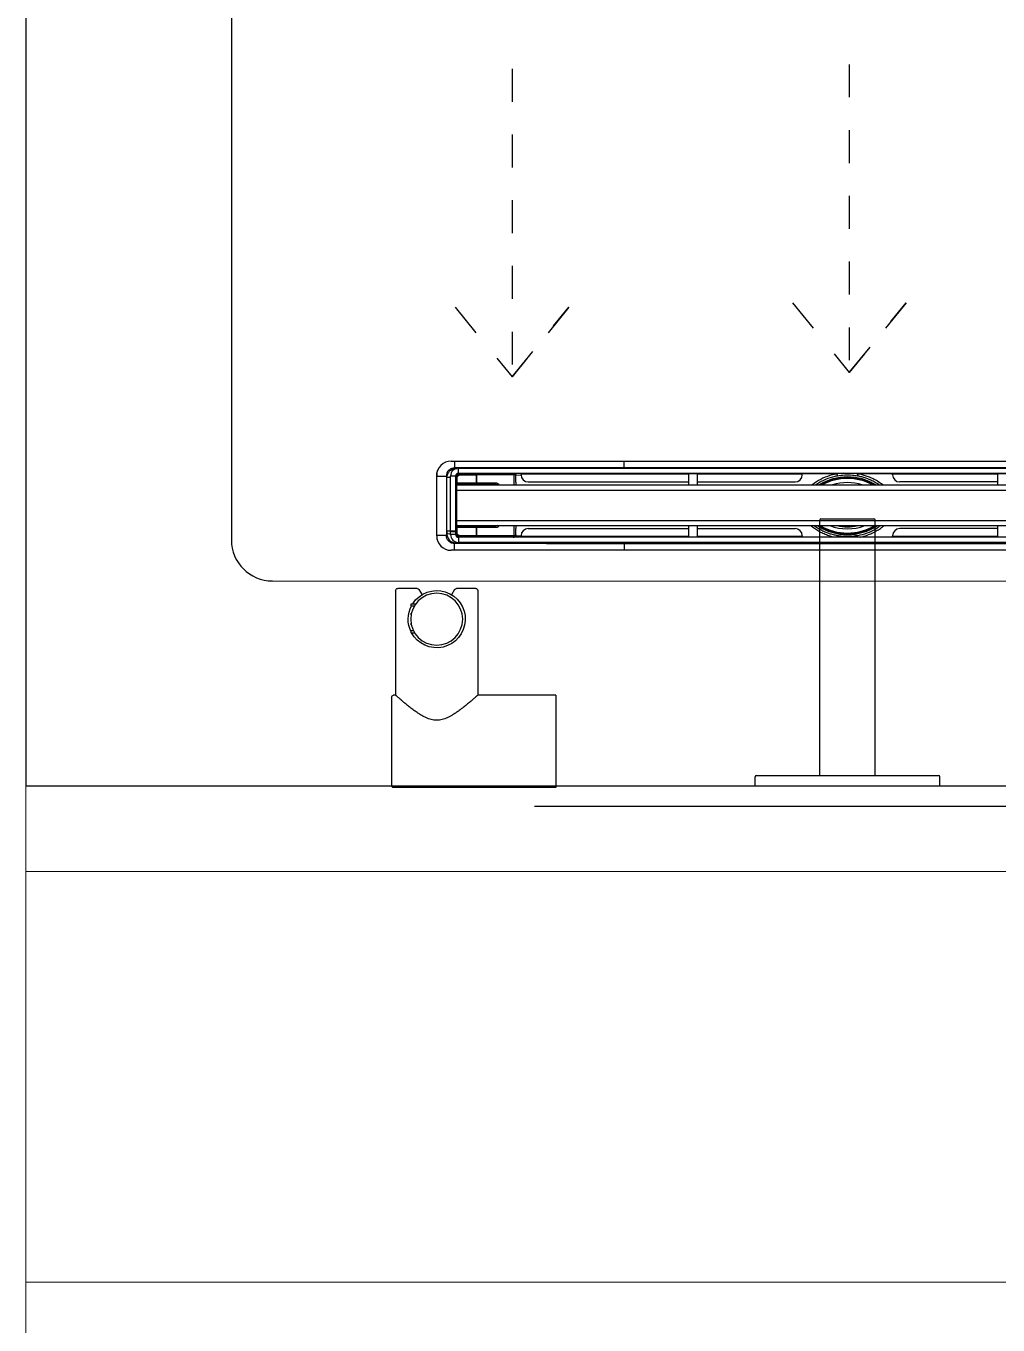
# Model space of a CAD drawing. Header units: millimetres. Extents: x 694231 to 734331, y 4486031 to 4541543.
# Drawn here: x 723999.9 to 724047.2, y 4490878.2 to 4490941.5 of the extents above; entities that cross this region are included whole.
import ezdxf

# ---------------------------------------------------------------- set-up
doc = ezdxf.new("R2010")
doc.units = ezdxf.units.MM
doc.linetypes.add('AI-Linetype-22', pattern=[3.2004, 1.6002, -1.6002])
for name, color, linetype in [('A-DUVAR-GOR0.2', 25, 'Continuous'), ('Deko_Vitrifiye', 135, 'Continuous'), ('Deko_Zemin Seramik5', 155, 'Continuous')]:
    doc.layers.add(name, color=color, linetype=linetype)
doc.layers.add('DBM_w_sld', color=111, linetype='Continuous', lineweight=20)

# ---------------------------------------------------------------- blocks, each defined once
blk = doc.blocks.new('A$C3a43e377')
at = {"layer": 'Deko_Vitrifiye', "linetype": 'Continuous'}
for p, q in [((0, 80), (0, 1)), ((45, 80), (0, 80)), ((45, 80), (45, 42)), ((96, 42), (45, 42)), ((97, 41), (97, 31.57)), ((96.51, 30.71), (93.92, 29.15)), ((96.51, 13.29), (93.92, 14.85)), ((75.44, 9.5), (75.44, 11.19)), ((75.44, 9.5), (76.49, 9.5)), ((76.49, 9.5), (76.49, 10.61)), ((79.23, 9.5), (79.23, 9.65)), ((79.23, 9.5), (80.05, 9.5)), ((84.16, 9.5), (85.02, 9.5)), ((85.02, 9.5), (85.02, 9.72)), ((88.49, 9.5), (88.49, 11.14)), ((88.49, 9.5), (89.54, 9.5)), ((89.54, 9.5), (89.54, 11.85)), ((97, 12.43), (97, 3)), ((44, 0), (1, 0)), ((45, 2), (45, 1)), ((96, 2), (45, 2))]:
    blk.add_line(p, q, dxfattribs=at)
blk.add_circle((82, 22), 12.65, dxfattribs=at)
for centre, radius, start, end in [((96, 41), 1, 0, 90), ((82, 22), 13.91, 302.85166, 241.85222), ((96, 31.57), 1, 300.96376, 0), ((96, 12.43), 1, 0, 59.03624), ((82, 22), 13.91, 243.97607, 297.82709), ((1, 1), 1, 180, 270), ((44, 1), 1, 270, 0), ((96, 3), 1, 270, 0)]:
    blk.add_arc(centre, radius, start, end, dxfattribs=at)
at = {"layer": 'Deko_Vitrifiye', "linetype": 'Continuous', "start_tangent": (-31.698218, -35.660517), "end_tangent": (31.698229, -35.66051)}
blk.add_spline([(45, 42), (44.86, 41.84), (44.39, 41.31), (43.6, 40.41), (42.49, 39.13), (41.12, 37.51), (39.71, 35.78), (38.44, 34.15), (37.29, 32.61), (36.27, 31.12), (35.37, 29.71), (34.62, 28.38), (34.02, 27.15), (33.53, 25.94), (33.15, 24.68), (32.9, 23.35), (32.81, 21.99), (32.9, 20.65), (33.14, 19.34), (33.54, 18.04), (34.1, 16.68), (34.83, 15.23), (35.75, 13.67), (36.85, 12.02), (38.07, 10.33), (39.37, 8.65), (40.64, 7.07), (41.77, 5.71), (42.67, 4.66), (43.37, 3.86), (43.92, 3.22), (44.38, 2.71), (44.72, 2.32), (44.93, 2.08), (45, 2)], degree=3, dxfattribs=at)
blk = doc.blocks.new('A$C29e923fa')
at = {"layer": 'Deko_Vitrifiye', "linetype": 'Continuous'}
for p, q in [((0, 90), (0, 0)), ((0, 90), (4.4, 90)), ((5, 89.4), (5, 0.6)), ((5, 58.5), (129.4, 58.5)), ((130, 57.9), (130, 32.1)), ((5, 31.5), (129.4, 31.5)), ((0, 0), (4.4, 0))]:
    blk.add_line(p, q, dxfattribs=at)
for centre, start, end in [((4.4, 89.4), 0, 90), ((129.4, 57.9), 0, 90), ((129.4, 32.1), 270, 0), ((4.4, 0.6), 270, 0)]:
    blk.add_arc(centre, 0.6, start, end, dxfattribs=at)

msp = doc.modelspace()

# ---------------------------------------------------------------- linework, layer by layer
at = {"layer": 'A-DUVAR-GOR0.2'}
msp.add_lwpolyline([(724024.616, 4490903.508), (724063.851, 4490903.508)], dxfattribs=at)
at = {"layer": 'DBM_w_sld'}
for points in [[(723999.851, 4490096.895), (723999.851, 4491066.895)], [(723999.851, 4490661.16), (723999.851, 4491066.895)], [(724266.7, 4490900.336), (723999.851, 4490900.336)], [(724276.7, 4490880.336), (723999.851, 4490880.336)]]:
    msp.add_lwpolyline(points, dxfattribs=at)
at = {"layer": 'Deko_Zemin Seramik5'}
for p, q in [((724020.55, 4490920.316), (724059.15, 4490920.316)), ((724020.724, 4490919.989), (724020.792, 4490919.961)), ((724020.792, 4490919.961), (724020.84, 4490919.961)), ((724020.907, 4490919.724), (724020.907, 4490919.974)), ((724020.907, 4490919.974), (724058.793, 4490919.974)), ((724050.718, 4490919.996), (724028.983, 4490919.996)), ((724019.85, 4490916.676), (724019.85, 4490919.616)), ((724020.32, 4490919.585), (724020.32, 4490916.707)), ((724020.348, 4490919.517), (724020.32, 4490919.585)), ((724020.351, 4490916.912), (724020.348, 4490919.517)), ((724020.777, 4490919.594), (724020.527, 4490919.594)), ((724020.527, 4490916.909), (724020.527, 4490919.594)), ((724020.777, 4490916.909), (724020.777, 4490919.594)), ((724020.79, 4490919.503), (724020.778, 4490919.516)), ((724020.778, 4490919.516), (724020.778, 4490919.048)), ((724020.79, 4490919.503), (724020.79, 4490919.192)), ((724020.79, 4490919.503), (724020.84, 4490919.503)), ((724020.84, 4490919.242), (724020.84, 4490919.503)), ((724020.907, 4490919.724), (724058.793, 4490919.724)), ((724020.978, 4490919.716), (724020.99, 4490919.703)), ((724020.978, 4490919.716), (724022.129, 4490919.716)), ((724021.743, 4490919.703), (724020.99, 4490919.703)), ((724020.99, 4490919.703), (724020.99, 4490919.653)), ((724020.99, 4490919.653), (724021.743, 4490919.653)), ((724021.743, 4490919.703), (724023.576, 4490919.715)), ((724021.743, 4490919.653), (724021.743, 4490919.703)), ((724021.777, 4490919.633), (724021.777, 4490919.262)), ((724021.777, 4490919.633), (724021.806, 4490919.633)), ((724023.617, 4490919.645), (724021.806, 4490919.633)), ((724021.806, 4490919.262), (724021.806, 4490919.633)), ((724022.129, 4490919.716), (724022.129, 4490919.724)), ((724022.129, 4490919.718), (724022.258, 4490919.718)), ((724022.258, 4490919.711), (724022.258, 4490919.724)), ((724022.259, 4490919.71), (724022.258, 4490919.711)), ((724022.259, 4490919.724), (724022.259, 4490919.71)), ((724022.309, 4490919.709), (724022.309, 4490919.724)), ((724022.309, 4490919.709), (724022.708, 4490919.709)), ((724022.708, 4490919.724), (724022.708, 4490919.709)), ((724022.758, 4490919.71), (724022.758, 4490919.724)), ((724022.758, 4490919.71), (724022.759, 4490919.711)), ((724022.758, 4490919.71), (724022.758, 4490919.71)), ((724022.759, 4490919.724), (724022.759, 4490919.711)), ((724022.759, 4490919.718), (724022.888, 4490919.718)), ((724022.888, 4490919.724), (724022.888, 4490919.716)), ((724022.888, 4490919.716), (724023.63, 4490919.716)), ((724023.576, 4490919.715), (724023.584, 4490919.713)), ((724023.584, 4490919.713), (724023.592, 4490919.709)), ((724023.592, 4490919.709), (724023.599, 4490919.703)), ((724023.599, 4490919.703), (724023.605, 4490919.694)), ((724023.605, 4490919.694), (724023.61, 4490919.683)), ((724023.61, 4490919.683), (724023.614, 4490919.671)), ((724023.614, 4490919.671), (724023.616, 4490919.658)), ((724023.616, 4490919.658), (724023.617, 4490919.645)), ((724023.617, 4490919.159), (724023.617, 4490919.645)), ((724023.63, 4490919.716), (724023.63, 4490919.716)), ((724023.695, 4490919.614), (724023.695, 4490919.299)), ((724023.7, 4490919.646), (724023.7, 4490919.724)), ((724023.7, 4490919.646), (724023.7, 4490919.614)), ((724023.7, 4490919.646), (724023.7, 4490919.646)), ((724023.962, 4490919.629), (724023.7, 4490919.626)), ((724023.7, 4490919.298), (724023.7, 4490919.159)), ((724023.957, 4490919.678), (724023.957, 4490919.724)), ((724023.957, 4490919.678), (724023.957, 4490919.654)), ((724032.132, 4490919.678), (724023.957, 4490919.678)), ((724024.307, 4490919.305), (724032.132, 4490919.305)), ((724032.132, 4490919.159), (724032.132, 4490919.709)), ((724032.132, 4490919.709), (724032.532, 4490919.709)), ((724032.162, 4490919.709), (724032.162, 4490919.724)), ((724032.502, 4490919.724), (724032.502, 4490919.709)), ((724032.532, 4490919.709), (724032.532, 4490919.159)), ((724037.65, 4490919.678), (724032.532, 4490919.678)), ((724032.532, 4490919.305), (724037.3, 4490919.305)), ((724037.65, 4490919.724), (724037.65, 4490919.678)), ((724039.342, 4490919.698), (724037.65, 4490919.697)), ((724037.65, 4490919.654), (724037.65, 4490919.678)), ((724039.657, 4490919.724), (724039.342, 4490919.698)), ((724042.05, 4490919.697), (724040.359, 4490919.698)), ((724042.05, 4490919.678), (724042.05, 4490919.724)), ((724042.05, 4490919.654), (724042.05, 4490919.678)), ((724047.168, 4490919.678), (724042.05, 4490919.678)), ((724047.168, 4490919.305), (724042.4, 4490919.305)), ((724047.168, 4490919.159), (724047.168, 4490919.709)), ((724047.168, 4490919.709), (724047.568, 4490919.709)), ((724020.777, 4490919.048), (724020.778, 4490919.048)), ((724020.777, 4490918.675), (724020.784, 4490918.675)), ((724020.778, 4490919.048), (724020.782, 4490919.044)), ((724020.782, 4490919.044), (724020.782, 4490919.042)), ((724020.782, 4490919.042), (724020.782, 4490918.675)), ((724020.79, 4490919.192), (724020.784, 4490919.186)), ((724020.784, 4490919.186), (724021.201, 4490919.186)), ((724020.784, 4490919.184), (724020.784, 4490919.012)), ((724020.873, 4490919.184), (724020.784, 4490919.184)), ((724020.784, 4490919.012), (724020.784, 4490918.625)), ((724020.784, 4490919.012), (724020.784, 4490919.012)), ((724020.832, 4490918.902), (724020.784, 4490919.012)), ((724020.832, 4490918.902), (724020.784, 4490919.012)), ((724020.79, 4490919.192), (724020.84, 4490919.242)), ((724020.79, 4490919.192), (724021.743, 4490919.192)), ((724020.832, 4490919.159), (724058.868, 4490919.159)), ((724020.832, 4490918.909), (724020.832, 4490919.159)), ((724020.832, 4490918.909), (724058.868, 4490918.909)), ((724020.832, 4490917.428), (724020.832, 4490918.909)), ((724021.743, 4490919.242), (724020.84, 4490919.242)), ((724020.884, 4490919.159), (724020.873, 4490919.184)), ((724021.206, 4490919.191), (724021.201, 4490919.186)), ((724021.317, 4490919.166), (724021.201, 4490919.166)), ((724021.306, 4490919.191), (724021.206, 4490919.191)), ((724021.305, 4490919.184), (724021.305, 4490919.191)), ((724021.305, 4490919.184), (724021.305, 4490919.191)), ((724021.306, 4490919.184), (724021.305, 4490919.184)), ((724021.306, 4490919.191), (724021.306, 4490919.191)), ((724021.306, 4490919.184), (724021.306, 4490919.191)), ((724021.356, 4490919.184), (724021.306, 4490919.184)), ((724021.325, 4490919.164), (724021.326, 4490919.164)), ((724021.326, 4490919.164), (724021.356, 4490919.164)), ((724021.751, 4490919.192), (724021.356, 4490919.192)), ((724021.356, 4490919.184), (724021.356, 4490919.192)), ((724021.756, 4490919.184), (724021.356, 4490919.184)), ((724021.356, 4490919.184), (724021.356, 4490919.164)), ((724021.356, 4490919.164), (724021.756, 4490919.164)), ((724021.743, 4490919.242), (724021.743, 4490919.192)), ((724021.751, 4490919.192), (724021.743, 4490919.192)), ((724021.756, 4490919.184), (724021.756, 4490919.192)), ((724021.806, 4490919.184), (724021.756, 4490919.184)), ((724021.756, 4490919.184), (724021.756, 4490919.164)), ((724021.756, 4490919.164), (724021.786, 4490919.164)), ((724021.777, 4490919.262), (724021.806, 4490919.262)), ((724021.786, 4490919.164), (724021.787, 4490919.164)), ((724021.916, 4490919.166), (724021.795, 4490919.166)), ((724022.695, 4490919.186), (724021.804, 4490919.191)), ((724021.806, 4490919.262), (724022.736, 4490919.256)), ((724021.806, 4490919.184), (724021.806, 4490919.191)), ((724021.806, 4490919.191), (724021.806, 4490919.191)), ((724021.911, 4490919.191), (724021.806, 4490919.191)), ((724021.807, 4490919.184), (724021.806, 4490919.184)), ((724021.807, 4490919.191), (724021.807, 4490919.184)), ((724021.807, 4490919.184), (724021.807, 4490919.191)), ((724021.916, 4490919.186), (724021.911, 4490919.191)), ((724021.916, 4490919.186), (724022.695, 4490919.186)), ((724022.533, 4490919.184), (724022.522, 4490919.159)), ((724022.695, 4490919.184), (724022.533, 4490919.184)), ((724022.695, 4490919.184), (724022.684, 4490919.159)), ((724022.695, 4490919.186), (724022.703, 4490919.187)), ((724022.703, 4490919.187), (724022.71, 4490919.191)), ((724022.71, 4490919.191), (724022.718, 4490919.198)), ((724022.718, 4490919.198), (724022.724, 4490919.206)), ((724022.724, 4490919.206), (724022.729, 4490919.217)), ((724022.729, 4490919.217), (724022.733, 4490919.229)), ((724022.733, 4490919.229), (724022.735, 4490919.242)), ((724022.735, 4490919.242), (724022.736, 4490919.256)), ((724039.61, 4490919.159), (724039.878, 4490919.171)), ((724039.878, 4490919.171), (724040.091, 4490919.159)), ((724020.784, 4490918.625), (724020.777, 4490918.625)), ((724020.777, 4490918.225), (724020.779, 4490918.225)), ((724020.779, 4490918.175), (724020.777, 4490918.175)), ((724020.777, 4490918.161), (724020.779, 4490918.161)), ((724020.779, 4490918.111), (724020.777, 4490918.111)), ((724020.779, 4490918.225), (724020.779, 4490917.124)), ((724020.779, 4490916.724), (724020.779, 4490918.111)), ((724020.777, 4490917.711), (724020.784, 4490917.711)), ((724020.784, 4490917.661), (724020.777, 4490917.661)), ((724020.782, 4490917.661), (724020.782, 4490917.294)), ((724020.784, 4490917.711), (724020.784, 4490917.324)), ((724020.784, 4490917.324), (724020.832, 4490917.435)), ((724020.784, 4490917.324), (724020.832, 4490917.434)), ((724020.832, 4490917.428), (724058.868, 4490917.428)), ((724020.832, 4490917.178), (724020.832, 4490917.428)), ((724020.348, 4490916.775), (724020.32, 4490916.707)), ((724020.351, 4490916.89), (724020.348, 4490916.775)), ((724020.351, 4490916.901), (724020.351, 4490916.912)), ((724020.352, 4490916.901), (724020.351, 4490916.912)), ((724020.351, 4490916.901), (724020.351, 4490916.89)), ((724020.352, 4490916.901), (724020.351, 4490916.89)), ((724020.352, 4490916.901), (724020.351, 4490916.901)), ((724020.777, 4490916.909), (724020.527, 4490916.909)), ((724020.777, 4490916.869), (724020.527, 4490916.869)), ((724020.527, 4490916.743), (724020.527, 4490916.869)), ((724020.777, 4490916.743), (724020.527, 4490916.743)), ((724020.726, 4490916.869), (724020.726, 4490916.904)), ((724020.832, 4490916.901), (724020.726, 4490916.901)), ((724020.778, 4490917.288), (724020.777, 4490917.288)), ((724020.779, 4490917.124), (724020.777, 4490917.124)), ((724020.777, 4490916.743), (724020.777, 4490916.869)), ((724020.782, 4490917.292), (724020.778, 4490917.288)), ((724020.778, 4490917.288), (724020.778, 4490916.821)), ((724020.778, 4490916.821), (724020.79, 4490916.833)), ((724020.782, 4490917.294), (724020.782, 4490917.292)), ((724020.784, 4490917.324), (724020.784, 4490917.152)), ((724020.784, 4490917.324), (724020.784, 4490917.324)), ((724020.784, 4490917.152), (724020.873, 4490917.152)), ((724021.201, 4490917.151), (724020.784, 4490917.151)), ((724020.784, 4490917.151), (724020.79, 4490917.145)), ((724021.743, 4490917.145), (724020.79, 4490917.145)), ((724020.84, 4490917.095), (724020.79, 4490917.145)), ((724020.79, 4490917.145), (724020.79, 4490916.833)), ((724020.84, 4490916.833), (724020.79, 4490916.833)), ((724020.832, 4490917.178), (724058.868, 4490917.178)), ((724020.84, 4490917.095), (724021.743, 4490917.095)), ((724020.84, 4490916.833), (724020.84, 4490917.095)), ((724020.873, 4490917.152), (724020.884, 4490917.178)), ((724021.201, 4490917.17), (724021.317, 4490917.17)), ((724021.201, 4490917.151), (724021.206, 4490917.146)), ((724021.206, 4490917.146), (724021.306, 4490917.146)), ((724021.305, 4490917.146), (724021.305, 4490917.152)), ((724021.305, 4490917.152), (724021.306, 4490917.152)), ((724021.305, 4490917.146), (724021.305, 4490917.152)), ((724021.306, 4490917.152), (724021.356, 4490917.152)), ((724021.306, 4490917.145), (724021.306, 4490917.152)), ((724021.306, 4490917.146), (724021.306, 4490917.145)), ((724021.326, 4490917.172), (724021.325, 4490917.172)), ((724021.356, 4490917.172), (724021.326, 4490917.172)), ((724021.756, 4490917.172), (724021.356, 4490917.172)), ((724021.356, 4490917.152), (724021.356, 4490917.172)), ((724021.356, 4490917.152), (724021.756, 4490917.152)), ((724021.356, 4490917.145), (724021.356, 4490917.152)), ((724021.356, 4490917.145), (724021.751, 4490917.145)), ((724021.743, 4490917.145), (724021.743, 4490917.095)), ((724021.743, 4490917.145), (724021.751, 4490917.145)), ((724021.786, 4490917.172), (724021.756, 4490917.172)), ((724021.756, 4490917.172), (724021.756, 4490917.152)), ((724021.756, 4490917.152), (724021.806, 4490917.152)), ((724021.756, 4490917.145), (724021.756, 4490917.152)), ((724021.777, 4490917.075), (724021.777, 4490916.703)), ((724021.806, 4490917.075), (724021.777, 4490917.075)), ((724021.787, 4490917.172), (724021.786, 4490917.172)), ((724021.795, 4490917.17), (724021.916, 4490917.17)), ((724021.804, 4490917.145), (724022.695, 4490917.151)), ((724021.806, 4490917.145), (724021.806, 4490917.152)), ((724021.806, 4490917.152), (724021.807, 4490917.152)), ((724021.806, 4490917.146), (724021.911, 4490917.146)), ((724021.806, 4490917.145), (724021.806, 4490917.146)), ((724022.736, 4490917.081), (724021.806, 4490917.075)), ((724021.806, 4490916.703), (724021.806, 4490917.075)), ((724021.807, 4490917.152), (724021.807, 4490917.146)), ((724021.807, 4490917.146), (724021.807, 4490917.152)), ((724021.911, 4490917.146), (724021.916, 4490917.151)), ((724022.695, 4490917.151), (724021.916, 4490917.151)), ((724022.522, 4490917.178), (724022.533, 4490917.152)), ((724022.533, 4490917.152), (724022.695, 4490917.152)), ((724022.684, 4490917.178), (724022.695, 4490917.152)), ((724022.703, 4490917.149), (724022.695, 4490917.151)), ((724022.71, 4490917.145), (724022.703, 4490917.149)), ((724022.718, 4490917.139), (724022.71, 4490917.145)), ((724022.724, 4490917.13), (724022.718, 4490917.139)), ((724022.729, 4490917.119), (724022.724, 4490917.13)), ((724022.733, 4490917.107), (724022.729, 4490917.119)), ((724022.735, 4490917.094), (724022.733, 4490917.107)), ((724022.736, 4490917.081), (724022.735, 4490917.094)), ((724023.617, 4490916.692), (724023.617, 4490917.178)), ((724023.695, 4490917.038), (724023.695, 4490916.721)), ((724023.7, 4490917.178), (724023.7, 4490917.038)), ((724024.307, 4490917.031), (724032.132, 4490917.031)), ((724032.132, 4490916.628), (724032.132, 4490917.178)), ((724032.532, 4490917.178), (724032.532, 4490916.628)), ((724032.532, 4490917.031), (724037.3, 4490917.031)), ((724039.37, 4490917.178), (724039.374, 4490917.177)), ((724039.374, 4490917.177), (724039.422, 4490917.167)), ((724039.422, 4490917.167), (724039.416, 4490917.178)), ((724047.168, 4490917.031), (724042.4, 4490917.031)), ((724047.168, 4490916.628), (724047.168, 4490917.178)), ((724020.724, 4490916.303), (724020.792, 4490916.331)), ((724020.777, 4490916.724), (724020.779, 4490916.724)), ((724058.793, 4490916.613), (724020.907, 4490916.613)), ((724020.907, 4490916.613), (724020.907, 4490916.363)), ((724058.793, 4490916.363), (724020.907, 4490916.363)), ((724020.99, 4490916.633), (724020.978, 4490916.621)), ((724022.129, 4490916.621), (724020.978, 4490916.621)), ((724021.743, 4490916.683), (724020.99, 4490916.683)), ((724020.99, 4490916.683), (724020.99, 4490916.633)), ((724020.99, 4490916.633), (724021.743, 4490916.633)), ((724021.743, 4490916.683), (724021.743, 4490916.633)), ((724023.576, 4490916.622), (724021.743, 4490916.633)), ((724021.806, 4490916.703), (724021.777, 4490916.703)), ((724021.806, 4490916.703), (724023.617, 4490916.692)), ((724022.129, 4490916.613), (724022.129, 4490916.621)), ((724022.258, 4490916.618), (724022.129, 4490916.618)), ((724022.258, 4490916.626), (724022.259, 4490916.627)), ((724022.258, 4490916.613), (724022.258, 4490916.626)), ((724022.259, 4490916.627), (724022.259, 4490916.613)), ((724022.708, 4490916.627), (724022.309, 4490916.627)), ((724022.309, 4490916.613), (724022.309, 4490916.627)), ((724022.708, 4490916.627), (724022.708, 4490916.613)), ((724022.758, 4490916.626), (724022.758, 4490916.627)), ((724022.758, 4490916.613), (724022.758, 4490916.627)), ((724022.759, 4490916.626), (724022.758, 4490916.626)), ((724022.759, 4490916.626), (724022.759, 4490916.613)), ((724022.888, 4490916.618), (724022.759, 4490916.618)), ((724023.63, 4490916.621), (724022.888, 4490916.621)), ((724022.888, 4490916.621), (724022.888, 4490916.613)), ((724023.584, 4490916.623), (724023.576, 4490916.622)), ((724023.592, 4490916.627), (724023.584, 4490916.623)), ((724023.599, 4490916.634), (724023.592, 4490916.627)), ((724023.605, 4490916.642), (724023.599, 4490916.634)), ((724023.61, 4490916.653), (724023.605, 4490916.642)), ((724023.614, 4490916.665), (724023.61, 4490916.653)), ((724023.616, 4490916.678), (724023.614, 4490916.665)), ((724023.617, 4490916.692), (724023.616, 4490916.678)), ((724023.63, 4490916.621), (724023.63, 4490916.621)), ((724023.7, 4490916.721), (724023.7, 4490916.691)), ((724023.7, 4490916.691), (724023.7, 4490916.691)), ((724023.7, 4490916.613), (724023.7, 4490916.691)), ((724023.957, 4490916.663), (724023.7, 4490916.666)), ((724023.957, 4490916.658), (724023.957, 4490916.683)), ((724023.957, 4490916.613), (724023.957, 4490916.658)), ((724023.957, 4490916.658), (724032.132, 4490916.658)), ((724050.718, 4490916.295), (724028.983, 4490916.295)), ((724032.132, 4490916.628), (724032.532, 4490916.628)), ((724032.162, 4490916.613), (724032.162, 4490916.628)), ((724032.502, 4490916.628), (724032.502, 4490916.613)), ((724032.532, 4490916.658), (724037.65, 4490916.658)), ((724037.65, 4490916.683), (724037.65, 4490916.658)), ((724037.65, 4490916.658), (724037.65, 4490916.613)), ((724042.05, 4490916.683), (724042.05, 4490916.658)), ((724042.05, 4490916.613), (724042.05, 4490916.658)), ((724042.05, 4490916.658), (724047.168, 4490916.658)), ((724047.168, 4490916.628), (724047.568, 4490916.628)), ((724059.15, 4490915.976), (724020.55, 4490915.976))]:
    msp.add_line(p, q, dxfattribs=at)
msp.add_lwpolyline([(723999.851, 4491061.895), (723999.851, 4490904.508), (724079.85, 4490904.508), (724079.85, 4491086.895)], dxfattribs=at)
msp.add_lwpolyline([(724009.851, 4491061.895), (724009.851, 4490916.483, 0.414145), (724011.851, 4490914.483), (724067.85, 4490914.468, 0.414282), (724069.851, 4490916.468), (724069.851, 4491061.895)], format="xyb", close=True, dxfattribs=at)
at = {"layer": 'Deko_Zemin Seramik5', "linetype": 'AI-Linetype-22'}
for points in [[(724039.941, 4490939.635), (724039.941, 4490924.635), (724042.708, 4490928.025)], [(724023.518, 4490939.423), (724023.518, 4490924.423), (724026.285, 4490927.813)], [(724020.751, 4490927.813), (724023.518, 4490924.423)], [(724026.285, 4490927.813), (724023.518, 4490924.423)], [(724037.174, 4490928.025), (724039.941, 4490924.635)], [(724042.708, 4490928.025), (724039.941, 4490924.635)]]:
    msp.add_lwpolyline(points, dxfattribs=at)
at = {"layer": 'Deko_Zemin Seramik5'}
for centre, radius, start, end in [((724020.55, 4490919.616), 0.7, 90, 180), ((724020.907, 4490919.594), 0.38, 90, 180), ((724020.907, 4490919.594), 0.13, 90, 180), ((724023.63, 4490919.646), 0.07, 0.00109, 90.00109), ((724024.307, 4490919.654), 0.349, 180.10943, 270.10901), ((724037.301, 4490919.654), 0.349, 269.89099, 359.89057), ((724039.85, 4490916.901), 2.65, 58.41053, 121.58947), ((724039.85, 4490916.901), 2.6, 60.25064, 119.74936), ((724039.85, 4490916.901), 2.575, 61.2389, 118.7611), ((724039.85, 4490916.901), 2.37, 72.25996, 107.74004), ((724040.907, 4490919.959), 1.587, 189.49511, 192.82482), ((724038.794, 4490919.959), 1.587, 347.17518, 350.50489), ((724042.399, 4490919.654), 0.349, 180.10943, 270.10901), ((724021.325, 4490919.184), 0.02, 179.99891, 269.99891), ((724021.326, 4490919.184), 0.02, 179.99891, 269.99891), ((724021.786, 4490919.184), 0.02, 270.00109, 0.00109), ((724021.787, 4490919.184), 0.02, 270.00109, 0.00109), ((724020.907, 4490916.743), 0.38, 180, 270), ((724020.907, 4490916.743), 0.13, 180, 270), ((724021.325, 4490917.152), 0.02, 90.00109, 180.00109), ((724021.326, 4490917.152), 0.02, 90.00109, 180.00109), ((724021.786, 4490917.152), 0.02, 359.99891, 89.99891), ((724021.787, 4490917.152), 0.02, 359.99891, 89.99891), ((724024.307, 4490916.682), 0.349, 89.89099, 179.89057), ((724037.301, 4490916.682), 0.349, 0.10943, 90.10901), ((724039.85, 4490919.39), 2.65, 236.61264, 270), ((724039.85, 4490919.39), 2.6, 238.32348, 270), ((724039.85, 4490919.39), 2.575, 239.23682, 300.76318), ((724039.85, 4490919.39), 2.37, 249.00375, 290.99625), ((724039.85, 4490919.39), 2.27, 257.08562, 282.91438), ((724039.85, 4490919.39), 2.256, 258.87839, 281.24779), ((724039.85, 4490919.39), 2.65, 270, 303.38736), ((724039.85, 4490919.39), 2.6, 270, 301.67652), ((724042.399, 4490916.682), 0.349, 89.89099, 179.89057), ((724020.55, 4490916.676), 0.7, 180, 270), ((724023.63, 4490916.691), 0.07, 269.99891, 359.99891), ((724040.317, 4490916.455), 0.985, 166.5189, 170.78238), ((724039.383, 4490916.455), 0.985, 9.21762, 13.4811)]:
    msp.add_arc(centre, radius, start, end, dxfattribs=at)
at = {"layer": 'Deko_Zemin Seramik5', "extrusion": (0, 0, -1)}
for centre, major_axis, ratio, start_param, end_param in [((724020.978, 4490919.516), (0.141, -0.141), 0.999924, 2.356233, 3.926953), ((724020.99, 4490919.503), (0.141, -0.141), 0.999962, 2.356233, 3.926953), ((724020.99, 4490919.503), (0.106, -0.106), 0.999924, 2.356233, 3.926953), ((724021.743, 4490919.633), (0.0004, -0.07), 0.905934, 3.152379, 4.716116), ((724021.743, 4490919.633), (0.034, 0.0002), 0.587778, 4.723176, 6.286912), ((724022.309, 4490919.71), (0.05, 0), 0.008727, 1.570796, 3.132866), ((724022.708, 4490919.71), (0.05, 0), 0.008727, 0.008727, 1.570788), ((724023.5, 4490919.716), (0.13, 0), 0.008727, 0.556158, 0.942478), ((724023.5, 4490919.716), (0.13, 0), 0.008727, 0, 0.556158), ((724023.5, 4490919.646), (0.2, 0), 0.005672, 0, 0.942478), ((724023.63, 4490919.646), (0, -0.07), 0.999962, 3.141593, 4.712389), ((724023.5, 4490919.614), (0.2, 0), 0.003491, 0, 0.224925), ((724023.5, 4490919.298), (0.2, 0), 0.003491, 6.05826, 6.283185), ((724020.784, 4490919.156), (0, -0.03), 0.008727, 2.826774, 3.132866), ((724020.784, 4490918.625), (0, -0.05), 0.008727, 3.141593, 4.712389), ((724020.885, 4490919.156), (0.0131, -0.03), 0.008001, 3.459897, 4.715874), ((724021.201, 4490919.156), (0, -0.03), 0.008727, 1.570796, 3.132866), ((724021.356, 4490919.191), (0.05, 0), 0.008727, 3.150319, 4.712389), ((724021.743, 4490919.262), (-0.034, 0.0002), 0.587778, 3.137866, 4.701602), ((724021.743, 4490919.262), (-0.0004, -0.07), 0.905934, 4.708662, 6.272399), ((724021.75, 4490919.262), (-0.119, 0.001), 0.587778, 4.660645, 4.701602), ((724021.756, 4490919.191), (0.05, 0), 0.008727, 6.060863, 6.274459), ((724021.916, 4490919.156), (0, -0.03), 0.008727, 3.150319, 4.712389), ((724022.521, 4490919.156), (-0.0125, -0.03), 0.00806, 1.567451, 2.823429), ((724022.683, 4490919.156), (-0.0125, -0.03), 0.00806, 3.453066, 4.709044), ((724022.694, 4490919.156), (0.138, 0), 0.217963, 4.721116, 6.283185), ((724020.784, 4490917.711), (0, -0.05), 0.008727, 4.712389, 6.283185), ((724020.777, 4490917.024), (0.1, 0), 0.999962, 4.712389, 5.294728), ((724020.777, 4490916.824), (0.1, 0), 0.999962, 0.988457, 1.570796), ((724020.978, 4490916.821), (0.141, 0.141), 0.999924, 2.356233, 3.926953), ((724020.779, 4490917.024), (0.1, 0), 0.999962, 4.712389, 5.273014), ((724020.779, 4490916.824), (0.1, 0), 0.999962, 1.010172, 1.570796), ((724020.784, 4490917.181), (0, -0.03), 0.008727, 0.008727, 0.314819), ((724020.99, 4490916.833), (-0.141, -0.141), 0.999962, 5.497825, 7.068545), ((724020.99, 4490916.833), (0.106, 0.106), 0.999924, 2.356233, 3.926953), ((724020.885, 4490917.181), (-0.0131, -0.03), 0.008001, 4.708904, 5.964881), ((724021.201, 4490917.181), (0, -0.03), 0.008727, 0.008727, 1.570796), ((724021.356, 4490917.145), (0.05, 0), 0.008727, 1.570796, 3.132866), ((724021.743, 4490917.075), (0.0004, -0.07), 0.905934, 3.152379, 4.716116), ((724021.743, 4490917.075), (-0.034, -0.0002), 0.587778, 1.581583, 3.145319), ((724021.75, 4490917.075), (-0.119, -0.001), 0.587778, 1.581583, 1.62254), ((724021.756, 4490917.145), (0.05, 0), 0.008727, 0.008727, 0.222322), ((724021.916, 4490917.181), (0, -0.03), 0.008727, 4.712389, 6.274459), ((724022.521, 4490917.181), (0.0125, -0.03), 0.00806, 0.318164, 1.574141), ((724022.683, 4490917.181), (0.0125, -0.03), 0.00806, 4.715734, 5.971712), ((724022.694, 4490917.181), (0.138, 0), 0.217963, 0, 1.56207), ((724023.5, 4490917.038), (0.2, 0), 0.003491, 0, 0.224925), ((724021.743, 4490916.703), (0.034, -0.0002), 0.587778, 6.279459, 7.843195), ((724021.743, 4490916.703), (-0.0004, -0.07), 0.905934, 4.708662, 6.272399), ((724022.309, 4490916.627), (0.05, 0), 0.008727, 3.150319, 4.712389), ((724022.708, 4490916.627), (0.05, 0), 0.008727, 4.712397, 6.274459), ((724023.5, 4490916.621), (0.13, 0), 0.008727, 5.340708, 6.283185), ((724023.5, 4490916.691), (0.2, 0), 0.005672, 5.340708, 6.283185), ((724023.63, 4490916.691), (0, 0.07), 0.999962, 1.570796, 3.141593), ((724023.5, 4490916.721), (0.2, 0), 0.003491, 6.05826, 6.283185)]:
    msp.add_ellipse(centre, major_axis=major_axis, ratio=ratio, start_param=start_param, end_param=end_param, dxfattribs=at)
at = {"layer": 'Deko_Zemin Seramik5'}
for points, knots in [([(724020.724, 4490919.989), (724020.672, 4490919.984), (724020.593, 4490919.976), (724020.498, 4490919.926), (724020.434, 4490919.875), (724020.382, 4490919.81), (724020.332, 4490919.715), (724020.325, 4490919.636), (724020.32, 4490919.585)], [0, 0, 0, 0, 0.2432, 0.372242, 0.500235, 0.628741, 0.757585, 1, 1, 1, 1]), ([(724020.348, 4490919.517), (724020.35, 4490919.547), (724020.354, 4490919.607), (724020.391, 4490919.718), (724020.472, 4490919.838), (724020.618, 4490919.94), (724020.733, 4490919.954), (724020.792, 4490919.961)], [0, 0, 0, 0, 0.131583, 0.258869, 0.502349, 0.746602, 1, 1, 1, 1]), ([(724020.724, 4490920.316), (724020.724, 4490920.307), (724020.724, 4490920.238), (724020.724, 4490920.128), (724020.724, 4490920.017), (724020.724, 4490919.998), (724020.724, 4490919.989)], [0, 0, 0, 0, 0.046125, 0.371812, 0.697499, 1, 1, 1, 1]), ([(724028.983, 4490919.996), (724028.065, 4490919.996), (724026.229, 4490919.995), (724023.477, 4490919.99), (724021.642, 4490919.989), (724020.724, 4490919.989)], [0, 0, 0, 0, 0.333309, 0.666691, 1, 1, 1, 1]), ([(724028.983, 4490919.996), (724028.983, 4490920.003), (724028.983, 4490920.016), (724028.983, 4490920.091), (724028.983, 4490920.196), (724028.983, 4490920.277), (724028.983, 4490920.316)], [0, 0, 0, 0, 0.240773, 0.5, 0.759227, 1, 1, 1, 1]), ([(724019.85, 4490919.585), (724019.852, 4490919.636), (724019.857, 4490919.741), (724019.89, 4490919.84), (724019.907, 4490919.891)], [0, 0, 0, 0, 0.487973, 1, 1, 1, 1]), ([(724019.85, 4490919.585), (724019.908, 4490919.585), (724020.027, 4490919.585), (724020.182, 4490919.585), (724020.292, 4490919.585), (724020.311, 4490919.585), (724020.32, 4490919.585)], [0, 0, 0, 0, 0.240773, 0.5, 0.759227, 1, 1, 1, 1]), ([(724020.527, 4490919.523), (724020.506, 4490919.523), (724020.441, 4490919.522), (724020.371, 4490919.52), (724020.355, 4490919.518), (724020.348, 4490919.517)], [0, 0, 0, 0, 0.203106, 0.616225, 1, 1, 1, 1]), ([(724039.342, 4490919.698), (724039.303, 4490919.69), (724039.107, 4490919.652), (724038.764, 4490919.539), (724038.396, 4490919.363), (724038.204, 4490919.211), (724038.138, 4490919.159)], [0, 0, 0, 0, 0.089074, 0.449026, 0.808981, 1, 1, 1, 1]), ([(724038.294, 4490919.159), (724038.327, 4490919.184), (724038.48, 4490919.303), (724038.801, 4490919.453), (724039.131, 4490919.563), (724039.322, 4490919.6), (724039.359, 4490919.607)], [0, 0, 0, 0, 0.108003, 0.499217, 0.901792, 1, 1, 1, 1]), ([(724039.359, 4490919.607), (724039.481, 4490919.624), (724039.726, 4490919.659), (724040.057, 4490919.651), (724040.261, 4490919.619), (724040.341, 4490919.607)], [0, 0, 0, 0, 0.372425, 0.751784, 1, 1, 1, 1]), ([(724040.359, 4490919.698), (724040.276, 4490919.709), (724040.175, 4490919.722), (724040.074, 4490919.723), (724040.058, 4490919.724)], [0, 0, 0, 0, 0.834969, 1, 1, 1, 1]), ([(724040.341, 4490919.607), (724040.407, 4490919.594), (724040.537, 4490919.567), (724040.738, 4490919.507), (724040.907, 4490919.442), (724041.046, 4490919.378), (724041.149, 4490919.326), (724041.251, 4490919.269), (724041.341, 4490919.213), (724041.397, 4490919.175), (724041.42, 4490919.159)], [0, 0, 0, 0, 0.1693, 0.339504, 0.533283, 0.630786, 0.729353, 0.828096, 0.927914, 1, 1, 1, 1]), ([(724041.577, 4490919.159), (724041.49, 4490919.222), (724041.37, 4490919.309), (724041.207, 4490919.401), (724041.099, 4490919.456), (724040.989, 4490919.507), (724040.876, 4490919.553), (724040.734, 4490919.604), (724040.563, 4490919.656), (724040.427, 4490919.684), (724040.359, 4490919.698)], [0, 0, 0, 0, 0.239811, 0.32927, 0.418889, 0.509484, 0.600581, 0.691848, 0.845514, 1, 1, 1, 1]), ([(724021.756, 4490919.192), (724021.758, 4490919.192), (724021.761, 4490919.192), (724021.765, 4490919.192), (724021.768, 4490919.192), (724021.772, 4490919.192), (724021.775, 4490919.193), (724021.779, 4490919.193), (724021.783, 4490919.193), (724021.786, 4490919.193), (724021.79, 4490919.193), (724021.793, 4490919.193), (724021.795, 4490919.192), (724021.797, 4490919.192), (724021.799, 4490919.192), (724021.801, 4490919.192), (724021.803, 4490919.192), (724021.804, 4490919.191), (724021.804, 4490919.191), (724021.804, 4490919.191)], [0, 0, 0, 0, 0.088931, 0.133744, 0.178889, 0.239717, 0.301103, 0.363225, 0.425932, 0.487498, 0.549657, 0.628438, 0.676138, 0.716924, 0.791599, 0.855857, 0.916916, 0.958389, 1, 1, 1, 1]), ([(724022.736, 4490919.256), (724022.749, 4490919.255), (724022.781, 4490919.253), (724022.822, 4490919.236), (724022.853, 4490919.21), (724022.867, 4490919.185), (724022.872, 4490919.167), (724022.872, 4490919.158), (724022.872, 4490919.156)], [0, 0, 0, 0, 0.227061, 0.547359, 0.742173, 0.87064, 0.964461, 1, 1, 1, 1]), ([(724020.779, 4490918.225), (724020.779, 4490918.224), (724020.779, 4490918.22), (724020.779, 4490918.215), (724020.779, 4490918.21), (724020.779, 4490918.206), (724020.779, 4490918.203), (724020.779, 4490918.198), (724020.779, 4490918.193), (724020.779, 4490918.189), (724020.779, 4490918.186), (724020.779, 4490918.184), (724020.779, 4490918.182), (724020.779, 4490918.18), (724020.779, 4490918.178), (724020.779, 4490918.177), (724020.779, 4490918.176), (724020.779, 4490918.176), (724020.779, 4490918.175), (724020.779, 4490918.175)], [0, 0, 0, 0, 0.069997, 0.140858, 0.193797, 0.247107, 0.30099, 0.355659, 0.461433, 0.515705, 0.570376, 0.623127, 0.676244, 0.730516, 0.785188, 0.837939, 0.891056, 0.945328, 1, 1, 1, 1]), ([(724020.779, 4490918.161), (724020.779, 4490918.161), (724020.779, 4490918.161), (724020.779, 4490918.16), (724020.779, 4490918.159), (724020.779, 4490918.158), (724020.779, 4490918.157), (724020.779, 4490918.155), (724020.779, 4490918.152), (724020.779, 4490918.15), (724020.779, 4490918.147), (724020.779, 4490918.144), (724020.779, 4490918.141), (724020.779, 4490918.136), (724020.779, 4490918.131), (724020.779, 4490918.126), (724020.779, 4490918.121), (724020.779, 4490918.116), (724020.779, 4490918.113), (724020.779, 4490918.111)], [0, 0, 0, 0, 0.052751, 0.105868, 0.160141, 0.214812, 0.267755, 0.321067, 0.374953, 0.429625, 0.482566, 0.535878, 0.589763, 0.644434, 0.75059, 0.804473, 0.859142, 0.929139, 1, 1, 1, 1]), ([(724020.348, 4490916.775), (724020.35, 4490916.744), (724020.354, 4490916.685), (724020.391, 4490916.574), (724020.472, 4490916.454), (724020.618, 4490916.352), (724020.733, 4490916.338), (724020.792, 4490916.331)], [0, 0, 0, 0, 0.131583, 0.258869, 0.502349, 0.746602, 1, 1, 1, 1]), ([(724020.527, 4490916.768), (724020.506, 4490916.768), (724020.441, 4490916.769), (724020.371, 4490916.772), (724020.355, 4490916.774), (724020.348, 4490916.775)], [0, 0, 0, 0, 0.203106, 0.616225, 1, 1, 1, 1]), ([(724020.509, 4490916.901), (724020.477, 4490916.901), (724020.408, 4490916.901), (724020.363, 4490916.901), (724020.354, 4490916.901), (724020.352, 4490916.901)], [0, 0, 0, 0, 0.411817, 0.875121, 1, 1, 1, 1]), ([(724021.804, 4490917.145), (724021.804, 4490917.145), (724021.802, 4490917.145), (724021.796, 4490917.144), (724021.783, 4490917.143), (724021.769, 4490917.144), (724021.76, 4490917.144), (724021.756, 4490917.145)], [0, 0, 0, 0, 0.083349, 0.324015, 0.573987, 0.820833, 1, 1, 1, 1]), ([(724022.872, 4490917.181), (724022.872, 4490917.178), (724022.872, 4490917.169), (724022.867, 4490917.151), (724022.853, 4490917.127), (724022.822, 4490917.1), (724022.781, 4490917.084), (724022.749, 4490917.081), (724022.736, 4490917.081)], [0, 0, 0, 0, 0.035539, 0.12936, 0.257827, 0.452641, 0.772939, 1, 1, 1, 1]), ([(724038.065, 4490917.178), (724038.075, 4490917.169), (724038.116, 4490917.136), (724038.222, 4490917.057), (724038.355, 4490916.97), (724038.493, 4490916.891), (724038.6, 4490916.836), (724038.711, 4490916.785), (724038.824, 4490916.739), (724038.966, 4490916.688), (724039.11, 4490916.643), (724039.217, 4490916.621), (724039.257, 4490916.613)], [0, 0, 0, 0, 0.030289, 0.119105, 0.29716, 0.387464, 0.47793, 0.56938, 0.661337, 0.753466, 0.908955, 1, 1, 1, 1]), ([(724039.359, 4490916.685), (724039.294, 4490916.698), (724039.163, 4490916.724), (724038.999, 4490916.774), (724038.864, 4490916.823), (724038.758, 4490916.866), (724038.653, 4490916.914), (724038.55, 4490916.966), (724038.449, 4490917.023), (724038.349, 4490917.085), (724038.272, 4490917.137), (724038.23, 4490917.169), (724038.218, 4490917.178)], [0, 0, 0, 0, 0.159324, 0.319502, 0.410485, 0.501625, 0.593004, 0.685541, 0.778243, 0.871955, 0.966186, 1, 1, 1, 1]), ([(724041.467, 4490917.178), (724041.414, 4490917.136), (724041.242, 4490917.001), (724040.901, 4490916.838), (724040.571, 4490916.729), (724040.379, 4490916.692), (724040.341, 4490916.685)], [0, 0, 0, 0, 0.161836, 0.528908, 0.9066, 1, 1, 1, 1]), ([(724040.451, 4490916.613), (724040.46, 4490916.614), (724040.584, 4490916.639), (724040.744, 4490916.689), (724040.928, 4490916.759), (724041.039, 4490916.807), (724041.148, 4490916.86), (724041.255, 4490916.917), (724041.358, 4490916.979), (724041.458, 4490917.044), (724041.551, 4490917.11), (724041.609, 4490917.156), (724041.636, 4490917.178)], [0, 0, 0, 0, 0.020019, 0.286768, 0.37706, 0.467513, 0.558941, 0.650872, 0.742973, 0.831775, 0.920729, 1, 1, 1, 1]), ([(724019.85, 4490916.707), (724019.908, 4490916.707), (724020.027, 4490916.707), (724020.182, 4490916.707), (724020.292, 4490916.707), (724020.311, 4490916.707), (724020.32, 4490916.707)], [0, 0, 0, 0, 0.240773, 0.5, 0.759227, 1, 1, 1, 1]), ([(724019.85, 4490916.707), (724019.852, 4490916.656), (724019.856, 4490916.556), (724019.888, 4490916.461), (724019.903, 4490916.414)], [0, 0, 0, 0, 0.510669, 1, 1, 1, 1]), ([(724020.724, 4490916.303), (724020.672, 4490916.308), (724020.593, 4490916.315), (724020.498, 4490916.365), (724020.434, 4490916.417), (724020.382, 4490916.481), (724020.332, 4490916.576), (724020.325, 4490916.655), (724020.32, 4490916.707)], [0, 0, 0, 0, 0.2432, 0.372242, 0.500235, 0.628741, 0.757585, 1, 1, 1, 1]), ([(724028.983, 4490916.295), (724028.065, 4490916.296), (724026.229, 4490916.297), (724023.477, 4490916.301), (724021.642, 4490916.302), (724020.724, 4490916.303)], [0, 0, 0, 0, 0.333309, 0.666691, 1, 1, 1, 1]), ([(724020.724, 4490915.976), (724020.724, 4490915.984), (724020.724, 4490916.053), (724020.724, 4490916.163), (724020.724, 4490916.275), (724020.724, 4490916.294), (724020.724, 4490916.303)], [0, 0, 0, 0, 0.046125, 0.371812, 0.697499, 1, 1, 1, 1]), ([(724020.791, 4490916.386), (724020.791, 4490916.378), (724020.792, 4490916.341), (724020.792, 4490916.335), (724020.792, 4490916.331)], [0, 0, 0, 0, 0.237295, 1, 1, 1, 1]), ([(724020.792, 4490916.331), (724020.989, 4490916.331), (724021.399, 4490916.331), (724022.037, 4490916.331), (724022.649, 4490916.331), (724023.201, 4490916.332), (724023.709, 4490916.332), (724024.259, 4490916.333), (724024.864, 4490916.333), (724025.471, 4490916.334), (724026.025, 4490916.334), (724026.502, 4490916.335), (724026.97, 4490916.335), (724027.445, 4490916.335), (724027.953, 4490916.336), (724028.462, 4490916.336), (724028.806, 4490916.336), (724028.983, 4490916.336)], [0, 0, 0, 0, 0.072247, 0.150112, 0.233598, 0.296378, 0.352507, 0.419655, 0.497824, 0.574062, 0.642126, 0.700446, 0.749022, 0.81343, 0.874341, 0.935189, 1, 1, 1, 1]), ([(724028.983, 4490916.363), (724028.983, 4490916.361), (724028.983, 4490916.341), (724028.983, 4490916.338), (724028.983, 4490916.336)], [0, 0, 0, 0, 0.070207, 1, 1, 1, 1]), ([(724028.983, 4490916.336), (724029.347, 4490916.336), (724033.946, 4490916.336), (724032.78, 4490916.337), (724037.733, 4490916.337), (724050.169, 4490916.337), (724054.002, 4490916.336), (724050.718, 4490916.336)], [0, 0, 0, 0, 0.020648, 0.260324, 0.5, 0.619838, 1, 1, 1, 1]), ([(724028.983, 4490916.295), (724028.983, 4490916.289), (724028.983, 4490916.276), (724028.983, 4490916.201), (724028.983, 4490916.096), (724028.983, 4490916.015), (724028.983, 4490915.976)], [0, 0, 0, 0, 0.240773, 0.5, 0.759227, 1, 1, 1, 1]), ([(724040.341, 4490916.685), (724040.22, 4490916.668), (724039.975, 4490916.633), (724039.644, 4490916.641), (724039.44, 4490916.672), (724039.359, 4490916.685)], [0, 0, 0, 0, 0.372425, 0.751784, 1, 1, 1, 1])]:
    msp.add_open_spline(points, degree=3, knots=knots, dxfattribs=at)

# ---------------------------------------------------------------- block references
at = {"yscale": 0.1000000000000001}
for name, p, xscale, zscale, rotation in [('A$C29e923fa', (724044.35, 4490904.508), 0.1000000000000001, 0.1000000000000001, 89.9999999999999), ('A$C3a43e377', (724017.65, 4490904.42), -0.1000000000000001, 0.1, 270)]:
    msp.add_blockref(name, p, dxfattribs=dict(at, xscale=xscale, zscale=zscale, rotation=rotation))

doc.saveas('drawing.dxf')
